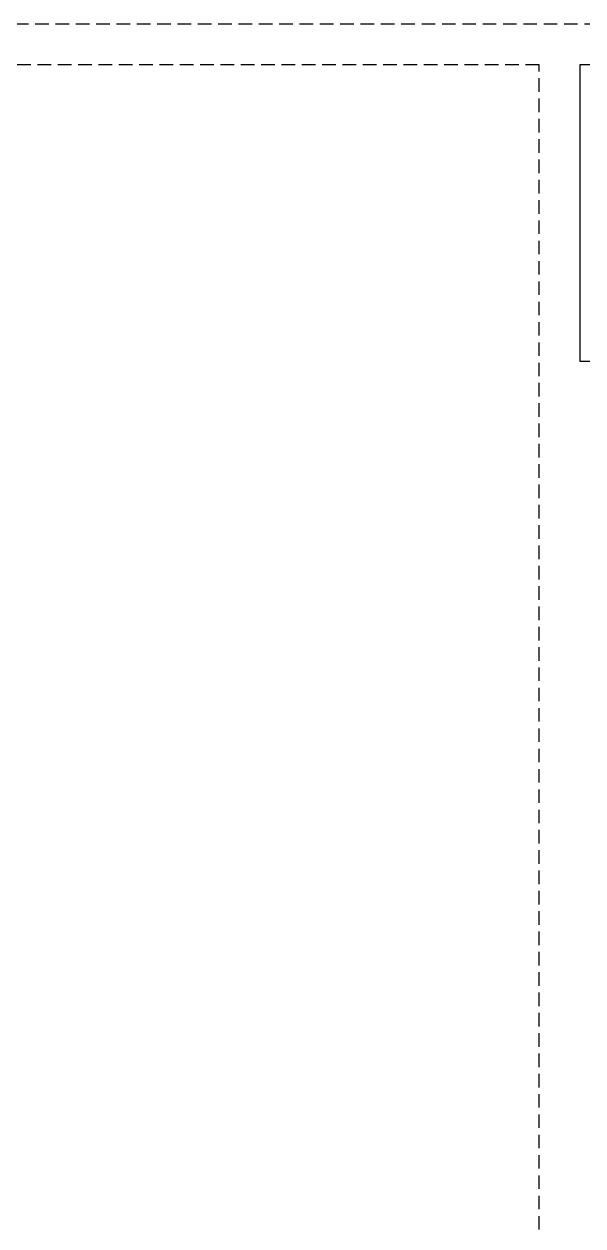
# Model space of a CAD drawing. Header units: inches. Extents: x 1062 to 6528, y -11616 to 5280.
# Drawn here: x 5788 to 6035, y -2644 to -2112 of the extents above; entities that cross this region are included whole.
import ezdxf
from ezdxf.enums import TextEntityAlignment as Align

# ---------------------------------------------------------------- set-up
doc = ezdxf.new("R2010")
doc.units = ezdxf.units.IN
doc.header["$LTSCALE"] = 24
doc.header["$MEASUREMENT"] = 0
doc.linetypes.add('HIDDEN', pattern=[0.375, 0.25, -0.125])
doc.layers.get('Defpoints').update_dxf_attribs({"color": 3, "linetype": 'HIDDEN'})
doc.layers.add('TB', color=5, linetype='CONTINUOUS')
doc.styles.add('ROMANT', font='times.ttf')

# ---------------------------------------------------------------- blocks, each defined once
blk = doc.blocks.new('TB CAMDEN 11X17')
at = {"layer": 'Defpoints', "color": 5}
blk.add_lwpolyline([(-1632, 0), (0, 0), (0, 1056), (-1632, 1056)], close=True, dxfattribs=at)
at = {"layer": 'Defpoints', "color": 7, "linetype": 'HIDDEN'}
blk.add_lwpolyline([(-1614, 18), (-512, 18), (-512, 1038), (-1614, 1038)], close=True, dxfattribs=at)
at = {"layer": 'TB', "color": 6}
blk.add_lwpolyline([(-494, 906.72), (-144, 906.72), (-144, 1038), (-494, 1038)], close=True, dxfattribs=at)
at = {"layer": 'TB', "color": 6, "style": 'ROMANT'}
for tag, p in [('S.NAME.1', (-87, 440.43)), ('S.NAME.2', (-69, 440.43)), ('S.NAME.3', (-51, 440.43))]:
    blk.add_attdef(tag, text='', height=12, rotation=90, dxfattribs=at).set_placement(p, align=Align.MIDDLE_CENTER)
for tag, p in [('SCALE', (-72, 113.5)), ('S.NUMBER', (-72, 37.5))]:
    blk.add_attdef(tag, text='', height=8, dxfattribs=at).set_placement(p, align=Align.MIDDLE_CENTER)

msp = doc.modelspace()

# ---------------------------------------------------------------- block references
at = {"layer": 'TB'}
msp.add_blockref('TB CAMDEN 11X17', (6528, -3168), dxfattribs=at)

doc.saveas('drawing.dxf')
